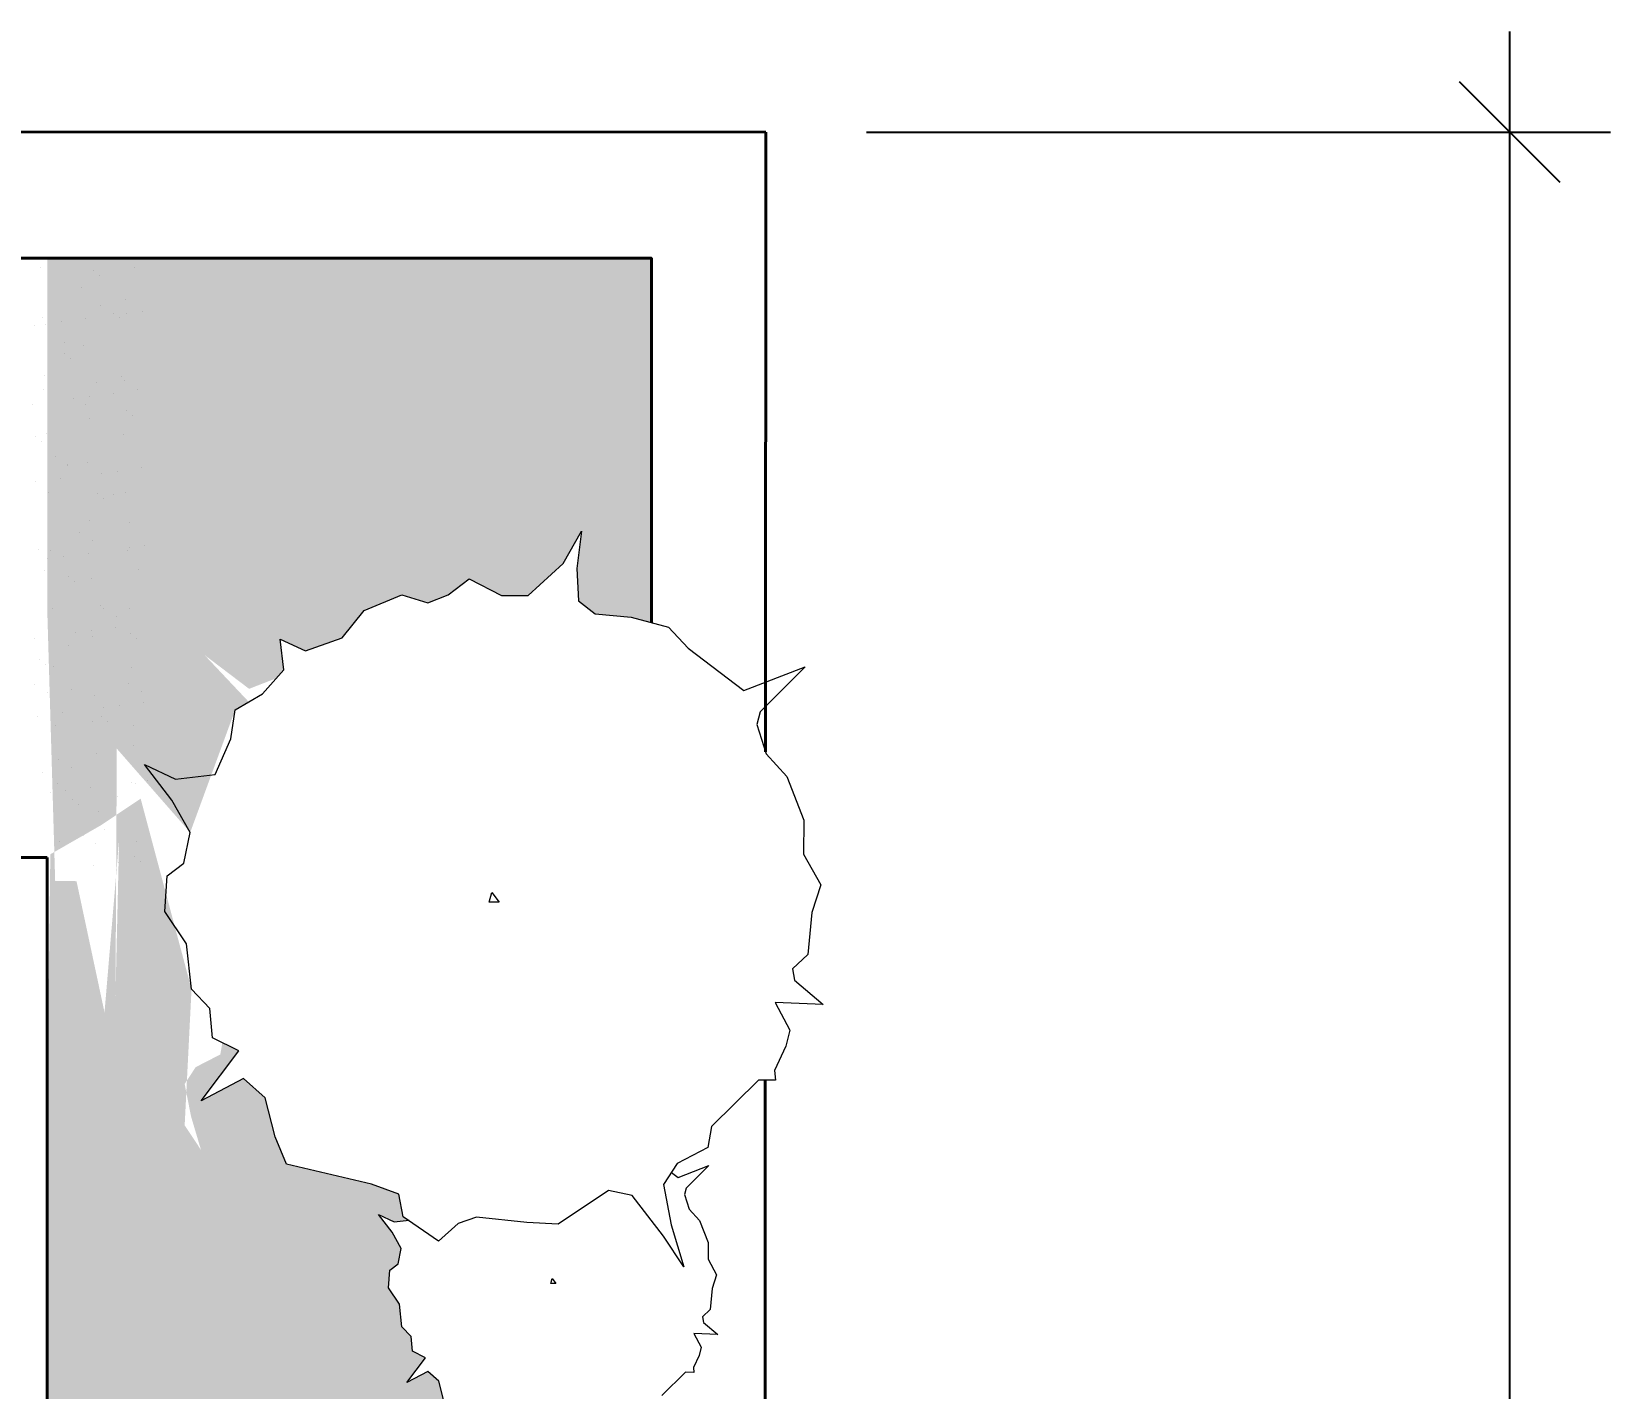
# Model space of a CAD drawing. Header units: inches. Extents: x 4350 to 28384, y -6772 to 993.
# Drawn here: x 25454.5 to 25611.3, y -3277.1 to -3142.4 of the extents above; entities that cross this region are included whole.
import ezdxf

# ---------------------------------------------------------------- set-up
doc = ezdxf.new("R2010")
doc.units = ezdxf.units.IN
doc.header["$MEASUREMENT"] = 0
for name, color, linetype, lineweight in [('ARREDAMENTO', 2, 'Continuous', 18), ('MURATURA_section_wall', 7, 'Continuous', 40), ('QUOTE', 3, 'Continuous', 9)]:
    doc.layers.add(name, color=color, linetype=linetype, lineweight=lineweight)
doc.styles.get("Standard").update_dxf_attribs({"font": 'arial.ttf'})
doc.dimstyles.new('ook', dxfattribs={"dimtxt": 15, "dimasz": 10, "dimexe": 10, "dimexo": 10, "dimgap": 5, "dimtad": 1, "dimtoh": 1, "dimdec": 0, "dimzin": 0, "dimdsep": 46, "dimtxsty": 'Standard', "dimblk": 'OBLIQUE', "dimcen": 0.09, "dimdle": 10, "dimadec": 0, "dimazin": 0, "dimtfac": 1, "dimtdec": 0, "dimtofl": 0, "dimtmove": 0, "dimatfit": 3, "dimldrblk": 'OBLIQUE', "dimfxl": 1, "dimtfill": 2, "dimtfillclr": 1, "dimtolj": 1, "dimtzin": 0, "dimarcsym": 0})

# ---------------------------------------------------------------- blocks, each defined once
blk = doc.blocks.new('_Oblique')
at = {"color": 0, "linetype": 'ByBlock', "lineweight": -2}
blk.add_line((-0.5, -0.5), (0.5, 0.5), dxfattribs=at)
blk = doc.blocks.new('*D42')
at = {"layer": 'Defpoints', "color": 0, "transparency": 16777216}
for p in [(25527.39, -3152.39), (25601.28, -3152.39), (25527.14, -3852.11)]:
    blk.add_point(p, dxfattribs=at)
at = {"layer": 'QUOTE', "color": 0, "lineweight": -2, "transparency": 16777216}
for p, q in [((25601.28, -3862.11), (25601.28, -3142.39)), ((25537.39, -3152.39), (25611.28, -3152.39)), ((25537.14, -3852.11), (25611.28, -3852.11))]:
    blk.add_line(p, q, dxfattribs=at)
at = {"layer": 'QUOTE', "color": 0, "lineweight": -2, "transparency": 16777216, "xscale": 10, "yscale": 10, "zscale": 10}
for p, rotation in [((25601.28, -3152.39), 90), ((25601.28, -3852.11), 270)]:
    blk.add_blockref('_Oblique', p, dxfattribs=dict(at, rotation=rotation))
at = {"layer": 'QUOTE', "color": 0, "transparency": 16777216, "insert": (25588.62, -3502.25), "char_height": 15, "attachment_point": 5, "rotation": 90, "bg_fill": 1, "box_fill_scale": 1.25, "bg_fill_color": 1, "bg_fill_transparency": 0}
blk.add_mtext('\\A1;700', dxfattribs=at)

msp = doc.modelspace()

# ---------------------------------------------------------------- hatches: boundary and pattern name
at = {"layer": 'ARREDAMENTO'}
h = msp.add_hatch(dxfattribs=at)
h.set_pattern_fill('AR-SAND', color=256, scale=3, angle=90, style=0)
h.set_pattern_definition([(127.5, (-49344.116, -62695.2797), (-5.7804713, -0.18898007), [0, -4.56, 0, -5.1, 0, -4.875]), (97.5, (-49344.116, -62695.28), (-8.4664382, 5.3093301), [0, -2.46, 0, -4.11, 0, -1.575]), (57.5, (-49344.116, -62698.9697), (-0.01697716, 9.34242559), [0, -1.5, 0, -5.4, 0, -7.05]), (47.5, (-49344.116, -62698.97), (-2.6330267, 9.0183798), [0, -0.75, 0, -3.54, 0, -4.05])])
h.paths.add_polyline_path([(25479.8, -3254.87), (25478.68, -3252.14), (25477.69, -3248.28), (25475.54, -3246.34), (25471.32, -3248.56), (25475.08, -3243.61), (25473.43, -3242.8), (25473.23, -3243.97), (25470.78, -3245.23), (25469.69, -3246.9), (25470.32, -3250.11), (25471.31, -3253.45), (25469.69, -3251), (25470.37, -3237.49), (25465.32, -3218.57), (25461.32, -3221.24), (25456.35, -3224.09), (25456.04, -3249.62), (25456.04, -3345.26), (25463.89, -3351.37), (25463.95, -3351.38), (25467.47, -3361.96), (25468.51, -3361.12), (25468.56, -3360.96), (25468.68, -3360.99), (25467.47, -3361.96), (25473.26, -3368.63), (25473.34, -3368.62), (25473.36, -3368.75), (25467.47, -3361.96), (25465.72, -3374.24), (25459.04, -3380.92), (25456.04, -3381.2), (25456.04, -3424.95), (25457.61, -3423.21), (25458.6, -3419.73), (25461.17, -3419.28), (25463.12, -3418.32), (25464.28, -3415.85), (25467.96, -3414.17), (25471.44, -3414.39), (25474.82, -3412.56), (25475.69, -3409.94), (25477.69, -3412.27), (25480.87, -3412.34), (25483.89, -3411.4), (25486.29, -3413.04), (25489.95, -3414.27), (25492.94, -3411.68), (25493.96, -3408.4), (25494.73, -3412.81), (25495.87, -3416.33), (25498.53, -3417.93), (25500.59, -3417.58), (25503.35, -3419.78), (25504.27, -3423.54), (25507.25, -3426.95), (25507.45, -3429.6), (25509.41, -3431.73), (25508.58, -3434.56), (25514.77, -3435.14), (25510.28, -3436.75), (25510.26, -3439.64), (25512.43, -3442.98), (25513.69, -3445.65), (25509.44, -3453.21), (25508.32, -3455.88), (25509.7, -3457.71), (25509.62, -3458.3), (25510.68, -3457.38), (25511.19, -3455.74), (25511.58, -3457.95), (25512.15, -3459.71), (25513.48, -3460.51), (25514.51, -3460.33), (25515.89, -3461.43), (25516.04, -3462.02), (25516.04, -3336.35), (25515.46, -3332.45), (25506.41, -3322), (25501.01, -3305.8), (25500.9, -3305.71), (25500.98, -3305.72), (25506.41, -3322), (25508.01, -3320.72), (25508.09, -3320.47), (25508.27, -3320.51), (25515.44, -3314.77), (25516.04, -3310.85), (25516.04, -3279.33), (25515.38, -3279.68), (25514.7, -3280.71), (25515.09, -3282.72), (25515.71, -3284.81), (25514.7, -3283.28), (25513.15, -3281.27), (25511.97, -3281.02), (25509.46, -3282.69), (25507.91, -3282.6), (25505.41, -3282.34), (25504.5, -3282.65), (25503.53, -3283.53), (25501.77, -3282.32), (25501.57, -3281.19), (25500.2, -3280.7), (25495.98, -3279.71), (25495.42, -3278.35), (25494.93, -3276.42), (25493.85, -3275.45), (25491.74, -3276.56), (25493.62, -3274.08), (25492.3, -3273.43), (25492.18, -3271.99), (25491.27, -3271.02), (25491.02, -3268.77), (25489.94, -3267.16), (25490.06, -3265.4), (25490.89, -3264.76), (25491.2, -3263.24), (25490.29, -3261.63), (25488.93, -3259.85), (25490.48, -3260.59), (25491.88, -3260.42), (25491.38, -3260.08), (25490.97, -3257.83), (25488.24, -3256.85)])
h.paths.add_polyline_path([(25482.35, -3353.11), (25482.39, -3353.12), (25482.4, -3353.09)], flags=16)
h.paths.add_polyline_path([(25456.04, -3164.9), (25456.04, -3199.69), (25456.83, -3226.75), (25458.95, -3226.76), (25461.73, -3239.79), (25463.18, -3222.64), (25462.82, -3238.14), (25462.95, -3213.6), (25470.24, -3221.92), (25474.7, -3209.76), (25476.06, -3208.96), (25471.66, -3204.3), (25476.09, -3207.66), (25478.81, -3206.6), (25479.54, -3205.78), (25479.16, -3202.73), (25481.68, -3203.87), (25485.32, -3202.61), (25487.51, -3199.89), (25491.24, -3198.31), (25493.84, -3199.13), (25495.87, -3198.34), (25497.93, -3196.75), (25501.16, -3198.38), (25503.81, -3198.39), (25507.28, -3195.21), (25509.1, -3192.01), (25508.64, -3195.7), (25508.81, -3198.91), (25510.46, -3200.2), (25514.02, -3200.54), (25516.04, -3201.08), (25516.04, -3164.9)])

# ---------------------------------------------------------------- linework, layer by layer
for p, q in [((25455.38, -3165.79), (25455.38, -3165.79)), ((25460.64, -3166.08), (25460.64, -3166.08)), ((25461.19, -3166.58), (25461.19, -3166.58)), ((25464.72, -3165.78), (25464.72, -3165.78)), ((25459.45, -3167.83), (25459.45, -3167.83)), ((25461.32, -3169.58), (25461.32, -3169.58)), ((25463.8, -3168.97), (25463.8, -3168.97)), ((25465.52, -3170.17), (25465.52, -3170.17)), ((25454.78, -3171.61), (25454.78, -3171.61)), ((25455.58, -3170.79), (25455.58, -3170.79)), ((25455.88, -3171.44), (25455.88, -3171.44)), ((25457.44, -3171.23), (25457.44, -3171.23)), ((25459.88, -3170.91), (25459.88, -3170.91)), ((25462.59, -3170.39), (25462.59, -3170.39)), ((25463.25, -3170.83), (25463.25, -3170.83)), ((25463.95, -3170.37), (25463.95, -3170.37)), ((25457.8, -3173.3), (25457.8, -3173.3)), ((25457.77, -3174.34), (25457.77, -3174.34)), ((25458.32, -3174.85), (25458.32, -3174.85)), ((25459.64, -3173.61), (25459.64, -3173.61)), ((25455.67, -3177.92), (25455.67, -3177.92)), ((25455.77, -3176.57), (25455.77, -3176.57)), ((25460.93, -3177.24), (25460.93, -3177.24)), ((25463.44, -3176.61), (25463.44, -3176.61)), ((25463.75, -3177.09), (25463.75, -3177.09)), ((25465.01, -3177.9), (25465.01, -3177.9)), ((25454.57, -3179.38), (25454.57, -3179.38)), ((25458.64, -3178.84), (25458.64, -3178.84)), ((25459.82, -3179.39), (25459.82, -3179.39)), ((25460.21, -3178.64), (25460.21, -3178.64)), ((25462.65, -3178.31), (25462.65, -3178.31)), ((25460.22, -3180.82), (25460.22, -3180.82)), ((25463.92, -3179.98), (25463.92, -3179.98)), ((25464.47, -3180.48), (25464.47, -3180.48)), ((25454.9, -3182.61), (25454.9, -3182.61)), ((25455.96, -3182.35), (25455.96, -3182.35)), ((25463.63, -3182.39), (25463.63, -3182.39)), ((25455.45, -3183.12), (25455.45, -3183.12)), ((25456.83, -3184.62), (25456.83, -3184.62)), ((25458.06, -3185.51), (25458.06, -3185.51)), ((25458.09, -3185.43), (25458.09, -3185.43)), ((25460.01, -3185.17), (25460.01, -3185.17)), ((25465.41, -3185.72), (25465.41, -3185.72)), ((25454.9, -3187.1), (25454.9, -3187.1)), ((25457.34, -3186.78), (25457.34, -3186.78)), ((25461.41, -3186.24), (25461.41, -3186.24)), ((25462.97, -3186.04), (25462.97, -3186.04)), ((25456.15, -3188.13), (25456.15, -3188.13)), ((25461.05, -3188.24), (25461.05, -3188.24)), ((25461.6, -3188.75), (25461.6, -3188.75)), ((25462.65, -3188.33), (25462.65, -3188.33)), ((25463.82, -3188.17), (25463.82, -3188.17)), ((25459.25, -3192.13), (25459.25, -3192.13)), ((25460.2, -3190.95), (25460.2, -3190.95)), ((25464.21, -3191.14), (25464.21, -3191.14)), ((25455.19, -3193.78), (25455.19, -3193.78)), ((25460.51, -3192.94), (25460.51, -3192.94)), ((25464.18, -3193.65), (25464.18, -3193.65)), ((25465.74, -3193.44), (25465.74, -3193.44)), ((25456.1, -3194.71), (25456.1, -3194.71)), ((25456.33, -3193.91), (25456.33, -3193.91)), ((25457.66, -3194.51), (25457.66, -3194.51)), ((25460.1, -3194.18), (25460.1, -3194.18)), ((25464.01, -3193.95), (25464.01, -3193.95)), ((25455.73, -3195.86), (25455.73, -3195.86)), ((25458.18, -3196.51), (25458.18, -3196.51)), ((25460.39, -3196.73), (25460.39, -3196.73)), ((25465.07, -3195.84), (25465.07, -3195.84)), ((25458.73, -3197.02), (25458.73, -3197.02)), ((25456.52, -3199.7), (25456.52, -3199.7)), ((25461.34, -3199.41), (25461.34, -3199.41)), ((25461.67, -3199.65), (25461.67, -3199.65)), ((25464.2, -3199.73), (25464.2, -3199.73)), ((25462.87, -3201.59), (25462.87, -3201.59)), ((25462.94, -3200.45), (25462.94, -3200.45)), ((25454.79, -3202.65), (25454.79, -3202.65)), ((25458.87, -3202.11), (25458.87, -3202.11)), ((25460.43, -3201.91), (25460.43, -3201.91)), ((25460.58, -3202.51), (25460.58, -3202.51)), ((25464.33, -3202.15), (25464.33, -3202.15)), ((25464.88, -3202.65), (25464.88, -3202.65)), ((25458.15, -3203.37), (25458.15, -3203.37)), ((25455.31, -3204.78), (25455.31, -3204.78)), ((25455.86, -3205.29), (25455.86, -3205.29)), ((25456.71, -3205.48), (25456.71, -3205.48)), ((25464.39, -3205.51), (25464.39, -3205.51)), ((25454.75, -3207.18), (25454.75, -3207.18)), ((25458.47, -3207.68), (25458.47, -3207.68)), ((25464.09, -3207.16), (25464.09, -3207.16)), ((25456.02, -3207.98), (25456.02, -3207.98)), ((25460.77, -3208.29), (25460.77, -3208.29)), ((25463.19, -3209.31), (25463.19, -3209.31)), ((25465.36, -3207.96), (25465.36, -3207.96)), ((25465.63, -3208.99), (25465.63, -3208.99)), ((25455.12, -3210.38), (25455.12, -3210.38)), ((25457.56, -3210.05), (25457.56, -3210.05)), ((25460.57, -3210.88), (25460.57, -3210.88)), ((25461.46, -3210.41), (25461.46, -3210.41)), ((25461.63, -3209.52), (25461.63, -3209.52)), ((25462.01, -3210.92), (25462.01, -3210.92)), ((25456.9, -3211.26), (25456.9, -3211.26)), ((25464.58, -3211.29), (25464.58, -3211.29)), ((25460.96, -3214.07), (25460.96, -3214.07)), ((25464.62, -3213.31), (25464.62, -3213.31)), ((25457.17, -3214.69), (25457.17, -3214.69)), ((25458.44, -3215.49), (25458.44, -3215.49)), ((25455.6, -3215.95), (25455.6, -3215.95)), ((25457.09, -3217.04), (25457.09, -3217.04)), ((25464.4, -3216.92), (25464.4, -3216.92)), ((25464.76, -3217.07), (25464.76, -3217.07)), ((25465.96, -3216.72), (25465.96, -3216.72)), ((25456.32, -3217.98), (25456.32, -3217.98)), ((25457.89, -3217.78), (25457.89, -3217.78)), ((25458.59, -3218.68), (25458.59, -3218.68)), ((25460.32, -3217.46), (25460.32, -3217.46)), ((25462.99, -3218.4), (25462.99, -3218.4)), ((25459.14, -3219.19), (25459.14, -3219.19)), ((25461.15, -3219.85), (25461.15, -3219.85)), ((25461.75, -3221.58), (25461.75, -3221.58)), ((25457.28, -3222.82), (25457.28, -3222.82)), ((25459.6, -3222.2), (25459.6, -3222.2)), ((25460.86, -3223.01), (25460.86, -3223.01)), ((25464.95, -3222.85), (25464.95, -3222.85))]:
    msp.add_line(p, q, dxfattribs=at)
at = {"layer": 'ARREDAMENTO', "color": 95, "true_color": 0x499c4e}
for p, q in [((25463.09, -3224.86), (25463.09, -3224.86)), ((25464.74, -3224.32), (25464.74, -3224.32)), ((25465.29, -3224.82), (25465.29, -3224.82)), ((25460.65, -3225.18), (25460.65, -3225.18))]:
    msp.add_line(p, q, dxfattribs=at)
at = {"layer": 'ARREDAMENTO'}
for points in [[(25471.32, -3248.56), (25475.08, -3243.61), (25472.44, -3242.31), (25472.19, -3239.42), (25470.37, -3237.49), (25469.87, -3232.99), (25467.72, -3229.77), (25467.96, -3226.24), (25469.62, -3224.97), (25470.24, -3221.92), (25468.42, -3218.7), (25465.69, -3215.16), (25468.79, -3216.62), (25472.72, -3216.16), (25474.29, -3212.64), (25474.7, -3209.76), (25477.43, -3208.17), (25479.54, -3205.78), (25479.16, -3202.73), (25481.68, -3203.87), (25485.32, -3202.61), (25487.51, -3199.89), (25491.24, -3198.31), (25493.84, -3199.13), (25495.87, -3198.34), (25497.93, -3196.75), (25501.16, -3198.38), (25503.81, -3198.39), (25507.28, -3195.21), (25509.1, -3192.01), (25508.64, -3195.7), (25508.81, -3198.91), (25510.46, -3200.2), (25514.02, -3200.54), (25517.74, -3201.53), (25519.69, -3203.63), (25525.23, -3207.83), (25531.31, -3205.47), (25526.84, -3209.93), (25526.51, -3211.21), (25527.42, -3214.11), (25529.49, -3216.36), (25531.19, -3220.71), (25531.15, -3224.08), (25532.85, -3227.14), (25531.98, -3229.86), (25531.57, -3234.03), (25530.04, -3235.46), (25530.24, -3236.58), (25533.1, -3239.01), (25528.34, -3238.82), (25529.79, -3241.56), (25529.38, -3243.16), (25528.26, -3245.56), (25528.35, -3246.52), (25526.69, -3246.51), (25522.02, -3251.13), (25521.65, -3253.21), (25518.59, -3254.8), (25517.23, -3256.88), (25518.01, -3260.89), (25519.26, -3265.07), (25517.23, -3262.01), (25514.13, -3257.98), (25511.77, -3257.48), (25506.77, -3260.82), (25503.66, -3260.64), (25498.66, -3260.13), (25496.84, -3260.76), (25494.9, -3262.51), (25491.38, -3260.08), (25490.97, -3257.83), (25488.24, -3256.85), (25479.8, -3254.87), (25478.68, -3252.14), (25477.69, -3248.28), (25475.54, -3246.34)], [(25499.93, -3228.85), (25500.18, -3227.89), (25500.92, -3228.86)], [(25506.05, -3266.7), (25506.17, -3266.22), (25506.54, -3266.7)]]:
    msp.add_lwpolyline(points, close=True, dxfattribs=at)
for points in [[(25518.04, -3255.7), (25518.7, -3256.19), (25521.74, -3255.01), (25519.5, -3257.24), (25519.34, -3257.88), (25519.79, -3259.33), (25520.83, -3260.46), (25521.68, -3262.63), (25521.66, -3264.31), (25522.5, -3265.84), (25522.07, -3267.2), (25521.87, -3269.29), (25521.1, -3270.01), (25521.2, -3270.57), (25522.63, -3271.78), (25520.25, -3271.68), (25520.98, -3273.05), (25520.77, -3273.85), (25520.21, -3275.05), (25520.26, -3275.54), (25519.43, -3275.53), (25517.09, -3277.84)], [(25495.42, -3278.35), (25494.93, -3276.42), (25493.85, -3275.45), (25491.74, -3276.56), (25493.62, -3274.08), (25492.3, -3273.43), (25492.18, -3271.99), (25491.27, -3271.02), (25491.02, -3268.77), (25489.94, -3267.16), (25490.06, -3265.4), (25490.89, -3264.76), (25491.2, -3263.24), (25490.29, -3261.63), (25488.93, -3259.85), (25490.48, -3260.59), (25491.97, -3260.41)]]:
    msp.add_lwpolyline(points, dxfattribs=at)
at = {"layer": 'MURATURA_section_wall', "linetype": 'ByBlock'}
for p, q in [((25337.21, -3152.32), (25527.39, -3152.39)), ((25456.04, -3164.9), (25348.56, -3164.9)), ((25348.58, -3224.4), (25456.04, -3224.4))]:
    msp.add_line(p, q, dxfattribs=at)
at = {"layer": 'MURATURA_section_wall'}
for p, q in [((25527.37, -3213.92), (25527.39, -3152.39)), ((25456.04, -3424.95), (25456.04, -3224.4)), ((25456.04, -3424.95), (25456.04, -3224.4)), ((25527.22, -3647.82), (25527.35, -3246.51))]:
    msp.add_line(p, q, dxfattribs=at)
for points in [[(25456.04, -3164.9), (25516.04, -3164.9), (25516.04, -3201.08)], [(25456.04, -3164.9), (25516.04, -3164.9), (25516.04, -3201.08)], [(25456.04, -3424.95), (25456.04, -3224.4)], [(25456.04, -3424.95), (25456.04, -3224.4)]]:
    msp.add_lwpolyline(points, dxfattribs=at)

# ---------------------------------------------------------------- dimensions: what is measured, and where the dimension line sits
at = {"layer": 'QUOTE'}
dim = msp.add_linear_dim(base=(25601.28, -3152.39), p1=(25527.14, -3852.11), p2=(25527.39, -3152.39), angle=90, dimstyle='ook', dxfattribs=at)
dim.commit()
dim.dimension.update_dxf_attribs({"geometry": '*D42', "text_midpoint": (25588.62, -3502.25)})

doc.saveas('drawing.dxf')
